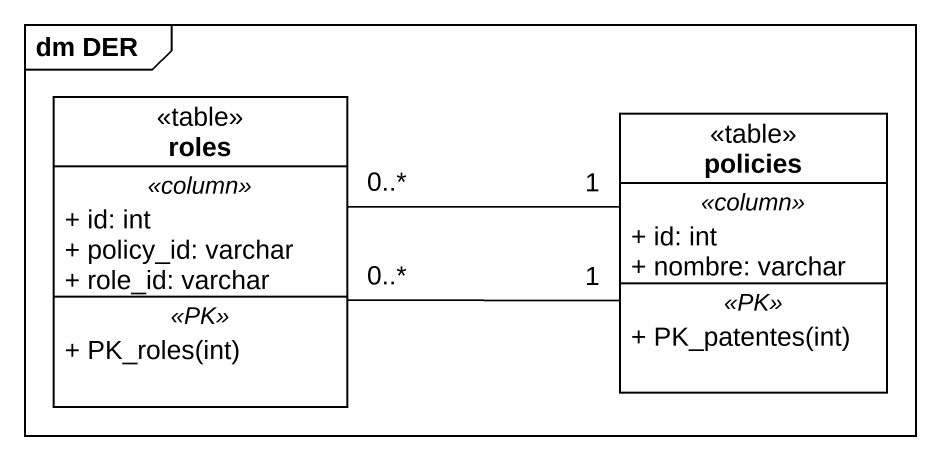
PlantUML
@startuml
mainframe dm DER
hide circle
hide empty members
skinparam classAttributeIconSize 0
class roles <<table>> {
  .. <<column>> ..
  + id: int
  + policy_id: varchar
  + role_id: varchar
  .. <<PK>> ..
  + PK_roles(int)
}
class policies <<table>> {
  .. <<column>> ..
  + id: int
  + nombre: varchar
  .. <<PK>> ..
  + PK_patentes(int)
}
policies "1" -left- "0..*" roles
policies "1" -left- "0..*" roles
@enduml
